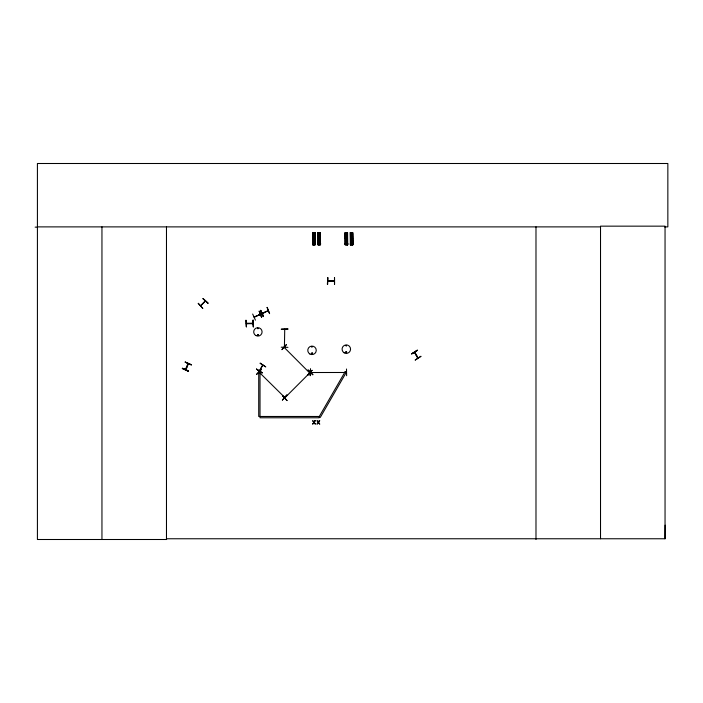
<?xml version="1.0" encoding="UTF-8"?>
<svg xmlns="http://www.w3.org/2000/svg" width="703" height="703" viewBox="0 0 703 703"><rect width="100%" height="100%" fill="white"/><g stroke="black" fill="none" stroke-linecap="round" stroke-linejoin="round"><path stroke-width="1.05" d="M664.563 226.884L667.85 226.884L667.85 163.5L37.417 163.5L37.417 539.5L166.576 539.5L166.488 538.762L665.047 538.762L665.143 525.167M260.242 314.549L254.038 316.948L254.811 316.886M259.46 314.487L260.048 314.188M254.284 317.202L268.256 310.7L262.043 313.266L262.817 313.204M267.465 310.814L268.045 310.515M259.504 372.564L259.284 371.922M309.469 372.757L284.223 347.449L284.425 346.834L284.733 347.185M284.592 397.274L283.88 396.958M259.029 372.089L284.53 397.23M257.544 328.31C258.862 329.505 257.254 327.115 257.896 328.74M311.359 353.477C314.065 351.526 311.71 355.384 311.587 353.899M345.964 345.577C346.658 347.018 346.737 344.347 345.999 345.762M345.665 352.3C347.361 350.129 346.676 354.655 345.735 352.141M345.876 352.185C346.869 353.723 346.605 351.14 346.034 352.018M185.346 369.532L185.68 368.908M188.105 364.189C188.966 361.157 185.618 372.362 185.557 369.013M187.78 364.084L188.307 363.644M285.48 397.564L284.979 398.065M200.548 305.647L201.19 305.436M414.55 352.308L417.74 357.985M284.425 346.895L284.733 329.215L284.416 329.558M258.282 335.138C256.446 336.025 258.827 333.53 258.001 335.428M311.693 346.764C313.107 345.973 311.438 348.099 311.842 346.561M311.614 353.249C311.974 355.041 312.879 352.396 311.728 353.187M188.545 371.008L182.411 368.267M185.144 362.133L191.286 364.875M185.372 369.593L188.105 363.46M185.697 369.699L188.342 363.583M253.027 323.644L246.34 323.644L253.089 323.336M327.765 280.849L328.38 281.121M333.74 280.849L334.487 280.849M262.817 365.094L259.293 370.815M285.392 397.643L284.777 397.889L285.418 397.573M310.304 372.739L309.979 373.073M204.819 301.279L205.294 300.902M312.36 353.679L311.816 353.82M262.685 365.173L259.627 370.859M246.375 323.38L247.122 323.608L246.393 323.644M253.001 323.591L246.445 323.38L253.001 323.31M310.682 372.52L346.517 372.485M261.173 369.33L256.7 374.348M256.63 374.286L261.384 369.541M286.376 344.655L281.903 349.672L286.358 344.628M312.949 374.629L308.151 369.927M208.018 303.09L203 298.608L208 303.116M200.592 305.603L205.214 300.946M285.181 397.432L284.829 397.836L310.216 372.449L309.935 373.1M200.838 305.743L205.461 301.06M411.686 353.829L417.477 350.428M252.676 314.039L255.444 320.164M263.493 316.464L260.681 310.357M267.122 307.396L269.592 313.652L267.096 307.413M264.284 312.607L258.212 315.313M261.586 317.334L259.126 311.077L261.604 317.325M257.737 334.452C256.938 337.396 259.556 333.099 257.316 335.19M259.143 371.878L259.592 372.282M346.377 372.177L345.911 372.186M327.906 280.813L334.435 281.156L327.747 281.156M334.347 281.156L327.906 281.156M319.03 244.635L318.986 244.126M351.808 244.644L351.781 244.196M309.338 372.115L309.707 372.511M418.092 357.915L414.849 352.221M347.721 244.776L345.129 244.811L344.997 232.675L347.59 232.64L347.669 244.776M350.226 232.675L352.818 232.64L352.932 244.776L350.358 244.811L350.279 232.675M312.712 233.906L314.953 233.879M317.941 233.906L320.181 233.879M345.191 233.906L347.431 233.879M350.41 233.906L352.651 233.879M312.721 234.732L314.962 234.705M317.949 234.732L320.19 234.705M345.199 234.732L347.44 234.705M350.419 234.732L352.66 234.705M312.738 235.962L314.979 235.936M317.958 235.962L320.199 235.936M345.208 235.962L347.449 235.936M350.437 235.962L352.678 235.936M312.747 237.052L314.988 237.025M317.967 237.052L320.208 237.025M345.217 237.052L347.458 237.025M350.446 237.052L352.686 237.025M312.756 238.282L314.997 238.264M317.984 238.282L320.225 238.264M345.235 238.282L347.475 238.264M350.454 238.282L352.695 238.264M312.817 243.572L315.058 243.546M318.046 243.572L320.287 243.546M312.448 243.923L315.436 243.888M320.665 243.888L317.677 243.923L320.665 243.976M345.287 243.572L347.528 243.546M350.516 243.572L352.757 243.546M347.906 243.888L344.918 243.923L347.906 243.976M350.147 244.011L353.134 243.976M253.484 326.807L253.089 320.093L253.458 326.807M246.393 326.851L245.98 320.137L246.305 326.851M346.5 369.005L346.632 375.727M346.447 372.247L345.841 372.256L346.517 372.247M346.447 372.485L345.911 372.52M281.218 347.203L287.94 347.352M35.15 227.148L37.417 227.139M37.417 226.884L600.52 226.884M334.487 277.606L334.487 284.328M417.81 358.055L414.436 352.265M182.27 368.583L188.404 371.316M260.233 363.099L265.778 366.913L260.101 363.319M256.481 369.198L262.228 372.678M284.469 347.273L284.82 347.677M307.976 370.103L312.756 374.831M203.035 298.573L207.824 303.292M260.637 310.383L263.449 316.482L260.602 310.401M260.374 310.506L263.177 316.605M352.66 232.64L352.888 244.776M352.519 232.64L352.774 244.776M352.37 232.64L352.598 244.776M352.221 232.64L352.458 244.776M352.177 232.64L352.212 244.785L352.036 232.649M351.992 244.785L351.307 244.793M350.955 232.667L351.149 244.802M350.859 232.667L350.964 244.802M350.718 232.667L350.788 244.811M350.577 232.675L350.656 244.811M350.402 232.675L350.551 244.811M347.431 232.64L347.546 244.776M347.238 232.64L347.37 244.776M347.141 232.64L347.229 244.776M347.001 232.64L347.089 244.785M346.816 232.649L346.992 244.785M346.764 244.785L346.087 244.793M345.779 232.667L345.92 244.802L345.63 232.667M345.586 232.667L345.331 244.811L345.059 232.675M320.19 232.64L320.296 244.776M320.041 232.64L320.12 244.776L319.891 232.64M319.724 232.64L319.883 244.776M319.566 232.649L319.742 244.785M319.522 244.785L318.837 244.793M318.538 232.667L318.661 244.802M318.485 232.667L318.512 244.802L317.949 232.675M317.923 232.675L318.037 244.811M314.935 232.64L315.076 244.776M314.821 232.64L314.9 244.776M314.672 232.64L314.759 244.776L314.505 232.64M314.338 232.649L314.513 244.785M314.294 244.785L313.608 244.793M313.31 232.667L313.433 244.802M313.16 232.667L313.266 244.802M312.958 232.667L313.151 244.811M312.826 232.675L313.011 244.811M312.677 232.675L312.835 244.811M253.115 320.093L253.159 326.807M665.047 538.762L665.047 226.155L600.52 226.155L600.52 538.762M535.985 226.884L535.985 539.5M334.531 277.606L334.584 284.328M327.677 277.606L327.677 284.328M166.479 226.884L166.479 539.5M101.953 226.884L101.953 539.5M313.389 237.535C314.021 239.424 314.856 236.173 313.389 237.535M318.617 237.535C319.241 239.424 320.076 236.173 318.617 237.535M345.858 237.535C346.491 239.424 347.326 236.173 345.858 237.535M351.087 237.535C351.72 239.424 352.555 236.173 351.087 237.535M345.164 371.676L319.136 416.756L320.278 417.415L346.307 372.335L345.164 371.676M256.533 369.119L262.078 372.933L256.533 369.119M314.891 420.64L314.03 422.028L312.642 420.64L313.74 422.406L312.607 424.19L314.004 422.767L315.41 424.19L314.294 422.389L315.401 420.64L314.891 420.64M319.25 420.64L318.389 422.028L317 420.64L318.099 422.406L316.974 424.19L318.362 422.767L319.768 424.19L318.652 422.389L319.76 420.64L319.25 420.64M282.474 395.613L287.009 400.578L282.474 395.613M286.859 395.007L282.404 400.051L286.859 395.007M312.062 370.332L307.606 375.367L312.062 370.332M198.255 303.353L202.736 308.371L198.255 303.353M417.336 350.191L411.703 353.873L417.336 350.191M420.886 356.333L415.253 360.015L420.886 356.333M315.12 232.64L312.527 232.675L312.659 244.811L315.243 244.776L315.102 232.64M320.34 232.64L317.747 232.675L317.897 244.811L320.471 244.776L320.287 232.64M310.524 369.005L310.225 375.727L310.48 369.005M287.931 329.03L281.218 329.215L287.931 329.013M327.765 277.606L327.431 284.328L327.721 277.606M260.022 371.685L258.722 371.685L258.722 416.475L319.136 416.475L319.136 417.775L260.022 417.775L260.022 371.685M191.321 364.787L185.188 362.054L191.304 364.831M188.527 371.052L182.393 368.31L188.509 371.096M309.891 354.013A4.253 4.253 0 0 0 316.262 350.331A4.253 4.253 0 0 0 309.891 346.658A4.253 4.253 0 0 0 309.891 354.013M344.198 352.844A4.253 4.253 0 0 0 350.569 349.163A4.253 4.253 0 0 0 344.198 345.481A4.253 4.253 0 0 0 344.198 352.844M255.795 335.533A4.2 4.2 0 0 0 262.096 331.895A4.2 4.2 0 0 0 255.795 328.257A4.2 4.2 0 0 0 255.795 335.533"/></g></svg>
